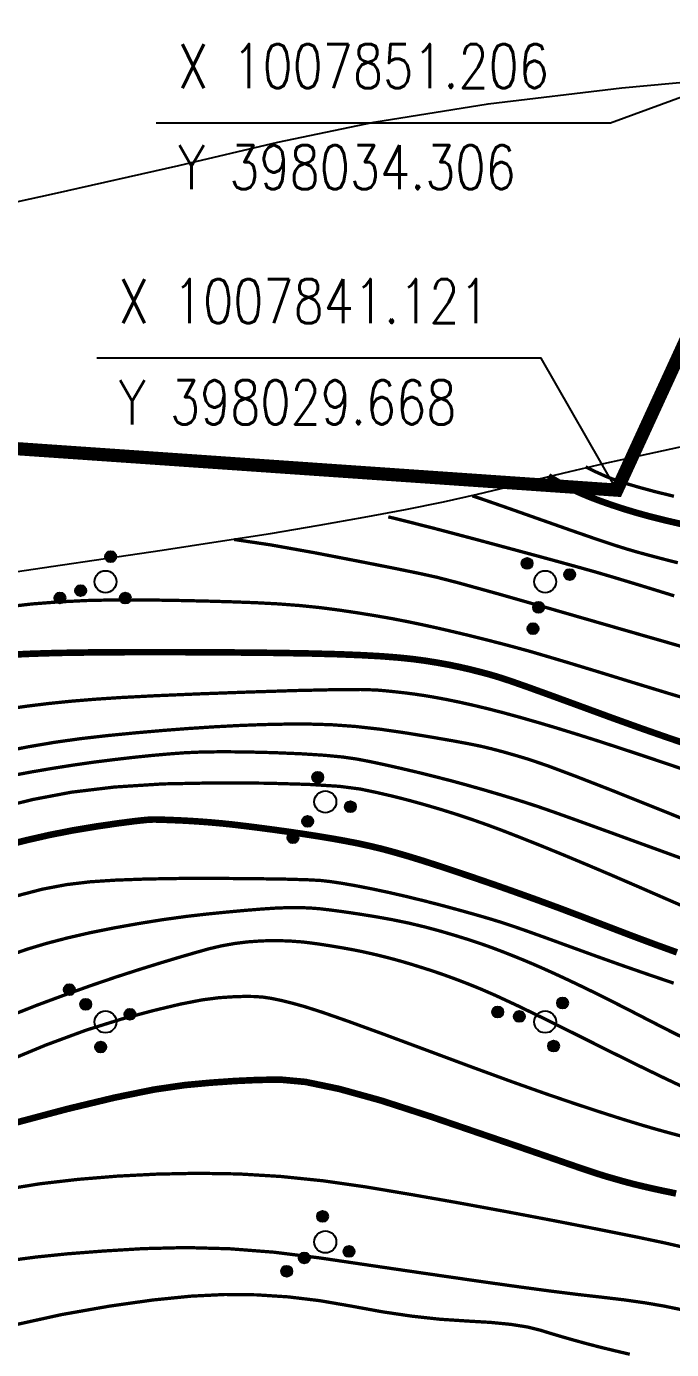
# Model space of a CAD drawing. Extents: x 396500 to 398250, y 1005980 to 1008200.
# Drawn here: x 398016.24 to 398030.91, y 1007821.59 to 1007851.66 of the extents above; entities that cross this region are included whole.
import ezdxf
from ezdxf.enums import TextEntityAlignment as Align

# ---------------------------------------------------------------- set-up
doc = ezdxf.new("R2010")
doc.units = 0
doc.header["$LTSCALE"] = 0.5
doc.layers.get('0').update_dxf_attribs({"linetype": 'CONTINUOUS'})
for name, color, linetype in [('DGX', 2, 'CONTINUOUS'), ('DMTZ', 3, 'CONTINUOUS'), ('ZBTZ', 3, 'CONTINUOUS'), ('用地红线', 1, 'CONTINUOUS')]:
    doc.layers.add(name, color=color, linetype=linetype)
doc.styles.add('HZ', font='rs.shx', dxfattribs={"width": 0.8, "bigfont": 'hztxt.shx'})
doc.linetypes.add('10411', pattern='A,2,[150,AAA.SHX,S=1,R=0,X=0,Y=1],2,[151,AAA.SHX,S=1,R=0,X=0,Y=3],1e-11', length=4)
doc.linetypes.add('1161', pattern='A,0,[149,AAA.SHX,S=0.15,R=0,X=0,Y=0],-1.6', length=1.6)

# ---------------------------------------------------------------- blocks, each defined once
blk = doc.blocks.new('*U110')
at = {"linetype": 'Continuous'}
for points in [[(-0.147, 2.402), (-0.077, 1.962), (-0.077, 2.438)], [(-0.077, 2.438), (0, 1.95), (0, 2.45)], [(0, 1.95), (-0.077, 2.438), (-0.077, 1.962)], [(0, 2.45), (0.077, 1.962), (0.077, 2.438)], [(0.077, 1.962), (0, 2.45), (0, 1.95)], [(0.077, 2.438), (0.147, 1.998), (0.147, 2.402)], [(0.147, 1.998), (0.077, 2.438), (0.077, 1.962)], [(-0.25, 2.2), (-0.238, 2.123), (-0.238, 2.277)], [(-0.238, 2.277), (-0.202, 2.053), (-0.202, 2.347)], [(-0.202, 2.053), (-0.238, 2.277), (-0.238, 2.123)], [(-0.202, 2.347), (-0.147, 1.998), (-0.147, 2.402)], [(-0.147, 1.998), (-0.202, 2.347), (-0.202, 2.053)], [(-0.077, 1.962), (-0.147, 2.402), (-0.147, 1.998)], [(0.147, 2.402), (0.202, 2.053), (0.202, 2.347)], [(0.202, 2.053), (0.147, 2.402), (0.147, 1.998)], [(0.202, 2.347), (0.238, 2.123), (0.238, 2.277)], [(0.238, 2.123), (0.202, 2.347), (0.202, 2.053)], [(0.25, 2.2), (0.238, 2.277), (0.238, 2.123)]]:
    blk.add_solid(points, dxfattribs=at)
blk = doc.blocks.new('*U109')
at = {"linetype": 'Continuous'}
for points in [[(-0.25, 1.2), (-0.238, 1.123), (-0.238, 1.277)], [(-0.238, 1.277), (-0.202, 1.053), (-0.202, 1.347)], [(-0.202, 1.053), (-0.238, 1.277), (-0.238, 1.123)], [(-0.202, 1.347), (-0.147, 0.998), (-0.147, 1.402)], [(-0.147, 0.998), (-0.202, 1.347), (-0.202, 1.053)], [(-0.147, 1.402), (-0.077, 0.962), (-0.077, 1.438)], [(-0.077, 0.962), (-0.147, 1.402), (-0.147, 0.998)], [(-0.077, 1.438), (0, 0.95), (0, 1.45)], [(0, 0.95), (-0.077, 1.438), (-0.077, 0.962)], [(0, 1.45), (0.077, 0.962), (0.077, 1.438)], [(0.077, 0.962), (0, 1.45), (0, 0.95)], [(0.077, 1.438), (0.147, 0.998), (0.147, 1.402)], [(0.147, 0.998), (0.077, 1.438), (0.077, 0.962)], [(0.147, 1.402), (0.202, 1.053), (0.202, 1.347)], [(0.202, 1.053), (0.147, 1.402), (0.147, 0.998)], [(0.202, 1.347), (0.238, 1.123), (0.238, 1.277)], [(0.238, 1.123), (0.202, 1.347), (0.202, 1.053)], [(0.25, 1.2), (0.238, 1.277), (0.238, 1.123)]]:
    blk.add_solid(points, dxfattribs=at)
blk = doc.blocks.new('*U108')
at = {"linetype": 'Continuous'}
for points in [[(-1.25, -0.6), (-1.238, -0.677), (-1.238, -0.523)], [(-1.238, -0.523), (-1.202, -0.747), (-1.202, -0.453)], [(-1.202, -0.747), (-1.238, -0.523), (-1.238, -0.677)], [(-1.202, -0.453), (-1.147, -0.802), (-1.147, -0.398)], [(-1.147, -0.802), (-1.202, -0.453), (-1.202, -0.747)], [(-1.147, -0.398), (-1.077, -0.838), (-1.077, -0.362)], [(-1.077, -0.838), (-1.147, -0.398), (-1.147, -0.802)], [(-1.077, -0.362), (-1, -0.85), (-1, -0.35)], [(-1, -0.85), (-1.077, -0.362), (-1.077, -0.838)], [(-1, -0.35), (-0.923, -0.838), (-0.923, -0.362)], [(-0.923, -0.838), (-1, -0.35), (-1, -0.85)], [(-0.923, -0.362), (-0.853, -0.802), (-0.853, -0.398)], [(-0.853, -0.802), (-0.923, -0.362), (-0.923, -0.838)], [(-0.853, -0.398), (-0.798, -0.747), (-0.798, -0.453)], [(-0.798, -0.747), (-0.853, -0.398), (-0.853, -0.802)], [(-0.798, -0.453), (-0.762, -0.677), (-0.762, -0.523)], [(-0.762, -0.677), (-0.798, -0.453), (-0.798, -0.747)], [(-0.75, -0.6), (-0.762, -0.523), (-0.762, -0.677)]]:
    blk.add_solid(points, dxfattribs=at)
blk = doc.blocks.new('*U107')
at = {"linetype": 'Continuous'}
for points in [[(0.75, -0.6), (0.762, -0.677), (0.762, -0.523)], [(0.762, -0.523), (0.798, -0.747), (0.798, -0.453)], [(0.798, -0.747), (0.762, -0.523), (0.762, -0.677)], [(0.798, -0.453), (0.853, -0.802), (0.853, -0.398)], [(0.853, -0.802), (0.798, -0.453), (0.798, -0.747)], [(0.853, -0.398), (0.923, -0.838), (0.923, -0.362)], [(0.923, -0.838), (0.853, -0.398), (0.853, -0.802)], [(0.923, -0.362), (1, -0.85), (1, -0.35)], [(1, -0.85), (0.923, -0.362), (0.923, -0.838)], [(1, -0.35), (1.077, -0.838), (1.077, -0.362)], [(1.077, -0.838), (1, -0.35), (1, -0.85)], [(1.077, -0.362), (1.147, -0.802), (1.147, -0.398)], [(1.147, -0.802), (1.077, -0.362), (1.077, -0.838)], [(1.147, -0.398), (1.202, -0.747), (1.202, -0.453)], [(1.202, -0.747), (1.147, -0.398), (1.147, -0.802)], [(1.202, -0.453), (1.238, -0.677), (1.238, -0.523)], [(1.238, -0.677), (1.202, -0.453), (1.202, -0.747)], [(1.25, -0.6), (1.238, -0.523), (1.238, -0.677)]]:
    blk.add_solid(points, dxfattribs=at)
blk = doc.blocks.new('gc160')
for centre, radius in [((0, 2.2), 0.25), ((0, 1.2), 0.25), ((0, 0), 0.5), ((-1, -0.6), 0.25), ((1, -0.6), 0.25)]:
    blk.add_circle(centre, radius)
at = {"linetype": 'Continuous'}
for name in ['*U110', '*U109', '*U108', '*U107']:
    blk.add_blockref(name, (0, 0), dxfattribs=at)

msp = doc.modelspace()

# ---------------------------------------------------------------- linework, layer by layer
at = {"layer": 'DGX', "linetype": 'Continuous', "const_width": 0.075}
for points in [[(398028.955, 1007841.651), (398029.176, 1007841.542), (398029.425, 1007841.43), (398029.63, 1007841.352), (398029.886, 1007841.269), (398030.191, 1007841.18), (398030.547, 1007841.084), (398030.966, 1007840.982)], [(398026.381, 1007840.991), (398026.554, 1007840.934), (398027.143, 1007840.73), (398027.863, 1007840.476), (398028.581, 1007840.223), (398029.163, 1007840.021), (398029.611, 1007839.871), (398029.923, 1007839.774), (398030.177, 1007839.701), (398030.451, 1007839.627), (398030.743, 1007839.55), (398031.054, 1007839.471)], [(398024.469, 1007840.514), (398024.742, 1007840.448), (398025.565, 1007840.239), (398026.499, 1007839.992), (398027.409, 1007839.747), (398028.157, 1007839.545), (398028.743, 1007839.384), (398029.166, 1007839.266), (398029.595, 1007839.14), (398030.197, 1007838.958), (398030.973, 1007838.719)], [(398020.962, 1007840), (398021.787, 1007839.878), (398022.795, 1007839.698), (398023.779, 1007839.508), (398024.568, 1007839.353), (398025.164, 1007839.231), (398025.566, 1007839.143), (398026.061, 1007839.015), (398026.936, 1007838.773), (398028.191, 1007838.416), (398029.827, 1007837.945), (398031.611, 1007837.433)], [(398031.506, 1007836.306), (398030.837, 1007836.505), (398030.025, 1007836.753), (398029.215, 1007837.002), (398028.554, 1007837.203), (398028.042, 1007837.355), (398027.68, 1007837.461), (398027.38, 1007837.543), (398027.056, 1007837.629), (398026.709, 1007837.718), (398026.338, 1007837.811), (398025.961, 1007837.901), (398025.598, 1007837.985), (398025.248, 1007838.062), (398024.912, 1007838.132), (398024.568, 1007838.199), (398024.196, 1007838.264), (398023.796, 1007838.329), (398023.368, 1007838.393), (398022.916, 1007838.452), (398022.444, 1007838.5), (398021.952, 1007838.537), (398021.44, 1007838.564), (398020.894, 1007838.584), (398020.302, 1007838.601), (398019.662, 1007838.615), (398018.976, 1007838.626), (398018.28, 1007838.628), (398017.613, 1007838.613), (398016.974, 1007838.582), (398016.364, 1007838.535), (398015.746, 1007838.463)], [(398015.916, 1007834.637), (398016.369, 1007834.721), (398016.834, 1007834.8), (398017.297, 1007834.873), (398017.76, 1007834.939), (398018.221, 1007834.997), (398018.668, 1007835.049), (398019.087, 1007835.092), (398019.479, 1007835.127), (398019.843, 1007835.154), (398020.233, 1007835.171), (398020.702, 1007835.177), (398021.25, 1007835.172), (398021.878, 1007835.156), (398022.496, 1007835.13), (398023.015, 1007835.097), (398023.435, 1007835.057), (398023.756, 1007835.01), (398024.044, 1007834.955), (398024.364, 1007834.887), (398024.716, 1007834.808), (398025.101, 1007834.718), (398025.498, 1007834.62), (398025.888, 1007834.52), (398026.27, 1007834.416), (398026.645, 1007834.31), (398027.002, 1007834.205), (398027.328, 1007834.106), (398027.623, 1007834.013), (398027.889, 1007833.926), (398028.237, 1007833.805), (398028.783, 1007833.61), (398029.526, 1007833.341), (398030.466, 1007832.999), (398031.421, 1007832.652)], [(398030.959, 1007829.919), (398030.352, 1007830.126), (398029.756, 1007830.333), (398029.173, 1007830.541), (398028.601, 1007830.749), (398028.077, 1007830.94), (398027.639, 1007831.097), (398027.285, 1007831.22), (398027.017, 1007831.308), (398026.765, 1007831.385), (398026.464, 1007831.472), (398026.114, 1007831.57), (398025.713, 1007831.679), (398025.293, 1007831.787), (398024.885, 1007831.887), (398024.488, 1007831.978), (398024.102, 1007832.06), (398023.744, 1007832.13), (398023.429, 1007832.185), (398023.158, 1007832.226), (398022.93, 1007832.252), (398022.632, 1007832.268), (398022.151, 1007832.282), (398021.485, 1007832.292), (398020.636, 1007832.299), (398019.745, 1007832.298), (398018.957, 1007832.285), (398018.271, 1007832.26), (398017.688, 1007832.222), (398017.149, 1007832.158), (398016.6, 1007832.054), (398016.039, 1007831.908)], [(398031.294, 1007828.622), (398030.878, 1007828.829), (398030.407, 1007829.07), (398029.932, 1007829.315), (398029.504, 1007829.532), (398029.124, 1007829.721), (398028.791, 1007829.882), (398028.493, 1007830.023), (398028.216, 1007830.151), (398027.96, 1007830.266), (398027.725, 1007830.368), (398027.5, 1007830.462), (398027.272, 1007830.554), (398027.042, 1007830.644), (398026.811, 1007830.731), (398026.563, 1007830.819), (398026.287, 1007830.91), (398025.981, 1007831.005), (398025.647, 1007831.103), (398025.293, 1007831.198), (398024.928, 1007831.285), (398024.554, 1007831.362), (398024.169, 1007831.431), (398023.799, 1007831.49), (398023.468, 1007831.539), (398023.176, 1007831.578), (398022.924, 1007831.608), (398022.684, 1007831.627), (398022.432, 1007831.636), (398022.167, 1007831.634), (398021.889, 1007831.623), (398021.58, 1007831.602), (398021.222, 1007831.573), (398020.816, 1007831.536), (398020.362, 1007831.491), (398019.871, 1007831.435), (398019.356, 1007831.364), (398018.816, 1007831.278), (398018.252, 1007831.178), (398017.695, 1007831.067), (398017.176, 1007830.948), (398016.697, 1007830.823), (398016.256, 1007830.691), (398015.804, 1007830.534)], [(398031.223, 1007826.421), (398030.897, 1007826.507), (398030.567, 1007826.598), (398030.203, 1007826.704), (398029.775, 1007826.835), (398029.282, 1007826.993), (398028.725, 1007827.176), (398028.071, 1007827.399), (398027.292, 1007827.675), (398026.387, 1007828.006), (398025.356, 1007828.39), (398024.36, 1007828.76), (398023.563, 1007829.05), (398022.964, 1007829.259), (398022.562, 1007829.387), (398022.277, 1007829.466), (398022.025, 1007829.528), (398021.807, 1007829.573), (398021.623, 1007829.601), (398021.435, 1007829.615), (398021.206, 1007829.618), (398020.935, 1007829.609), (398020.623, 1007829.589), (398020.235, 1007829.539), (398019.737, 1007829.442), (398019.128, 1007829.297), (398018.409, 1007829.105), (398017.589, 1007828.849), (398016.677, 1007828.512), (398015.672, 1007828.094)], [(398015.681, 1007825.221), (398016.547, 1007825.361), (398017.415, 1007825.461), (398018.302, 1007825.534), (398019.206, 1007825.58), (398020.129, 1007825.599), (398021.069, 1007825.584), (398022.021, 1007825.527), (398022.987, 1007825.428), (398023.966, 1007825.288), (398024.973, 1007825.119), (398026.022, 1007824.935), (398027.114, 1007824.735), (398028.249, 1007824.52), (398029.3, 1007824.315), (398030.144, 1007824.146), (398030.78, 1007824.012), (398031.208, 1007823.913)], [(398015.842, 1007823.615), (398016.457, 1007823.696), (398017.171, 1007823.769), (398017.983, 1007823.832), (398018.894, 1007823.887), (398019.865, 1007823.911), (398020.859, 1007823.884), (398021.876, 1007823.805), (398022.916, 1007823.675), (398023.939, 1007823.524), (398024.905, 1007823.382), (398025.815, 1007823.25), (398026.668, 1007823.127), (398027.455, 1007823.017), (398028.165, 1007822.922), (398028.799, 1007822.843), (398029.357, 1007822.78), (398029.858, 1007822.72), (398030.32, 1007822.654), (398030.744, 1007822.581), (398031.129, 1007822.502)], [(398015.917, 1007822.142), (398017.039, 1007822.389), (398018.125, 1007822.58), (398019.105, 1007822.719), (398019.981, 1007822.807), (398020.752, 1007822.845), (398021.47, 1007822.837), (398022.189, 1007822.791), (398022.908, 1007822.705), (398023.627, 1007822.581), (398024.33, 1007822.452), (398025.001, 1007822.353), (398025.64, 1007822.283), (398026.246, 1007822.243), (398026.794, 1007822.211), (398027.255, 1007822.166), (398027.631, 1007822.107), (398027.92, 1007822.036), (398028.171, 1007821.958), (398028.429, 1007821.882), (398028.695, 1007821.806), (398028.969, 1007821.731), (398029.264, 1007821.654), (398029.596, 1007821.573), (398029.962, 1007821.487)]]:
    msp.add_lwpolyline(points, dxfattribs=at)
at = {"layer": 'DGX', "color": 3, "linetype": 'Continuous', "lineweight": -2, "const_width": 0.15}
for points in [[(398028.112, 1007841.435), (398028.301, 1007841.322), (398028.473, 1007841.229), (398028.658, 1007841.137), (398028.857, 1007841.047), (398029.068, 1007840.959), (398029.296, 1007840.873), (398029.543, 1007840.786), (398029.808, 1007840.699), (398030.092, 1007840.613), (398030.406, 1007840.526), (398030.761, 1007840.437), (398031.157, 1007840.345)], [(398031.357, 1007835.318), (398030.821, 1007835.499), (398030.225, 1007835.707), (398029.568, 1007835.943), (398028.851, 1007836.206), (398028.171, 1007836.455), (398027.63, 1007836.65), (398027.228, 1007836.791), (398026.963, 1007836.877), (398026.761, 1007836.936), (398026.547, 1007836.993), (398026.32, 1007837.05), (398026.08, 1007837.105), (398025.83, 1007837.156), (398025.57, 1007837.203), (398025.3, 1007837.246), (398025.022, 1007837.283), (398024.705, 1007837.316), (398024.32, 1007837.346), (398023.868, 1007837.371), (398023.348, 1007837.392), (398022.712, 1007837.409), (398021.909, 1007837.423), (398020.94, 1007837.433), (398019.805, 1007837.439), (398018.676, 1007837.44), (398017.726, 1007837.434), (398016.954, 1007837.422), (398016.36, 1007837.404), (398015.897, 1007837.383)], [(398031.035, 1007830.618), (398030.536, 1007830.799), (398030.003, 1007830.998), (398029.437, 1007831.214), (398028.869, 1007831.432), (398028.33, 1007831.635), (398027.821, 1007831.822), (398027.341, 1007831.994), (398026.885, 1007832.155), (398026.445, 1007832.306), (398026.023, 1007832.449), (398025.618, 1007832.583), (398025.239, 1007832.705), (398024.896, 1007832.81), (398024.589, 1007832.898), (398024.318, 1007832.971), (398024.059, 1007833.033), (398023.786, 1007833.093), (398023.499, 1007833.149), (398023.199, 1007833.203), (398022.885, 1007833.255), (398022.556, 1007833.306), (398022.211, 1007833.357), (398021.851, 1007833.407), (398021.502, 1007833.453), (398021.189, 1007833.492), (398020.911, 1007833.525), (398020.67, 1007833.55), (398020.447, 1007833.57), (398020.226, 1007833.587), (398020.007, 1007833.602), (398019.79, 1007833.614), (398019.587, 1007833.623), (398019.41, 1007833.63), (398019.259, 1007833.635), (398019.133, 1007833.638), (398018.968, 1007833.629), (398018.698, 1007833.6), (398018.322, 1007833.551), (398017.841, 1007833.481), (398017.304, 1007833.392), (398016.761, 1007833.286), (398016.213, 1007833.161), (398015.658, 1007833.019)]]:
    msp.add_lwpolyline(points, dxfattribs=at)
at = {"layer": 'DGX', "linetype": 'Continuous', "const_width": 0.075, "flags": 128}
for points in [[(398031.457, 1007834.683), (398030.819, 1007834.9), (398030.229, 1007835.098), (398029.687, 1007835.277), (398029.194, 1007835.437), (398028.734, 1007835.582), (398028.295, 1007835.717), (398027.875, 1007835.842), (398027.476, 1007835.956), (398027.097, 1007836.06), (398026.74, 1007836.152), (398026.403, 1007836.233), (398026.089, 1007836.303), (398025.797, 1007836.363), (398025.529, 1007836.413), (398025.286, 1007836.454), (398025.068, 1007836.486), (398024.859, 1007836.513), (398024.644, 1007836.537), (398024.424, 1007836.56), (398024.198, 1007836.58), (398023.844, 1007836.591), (398023.24, 1007836.587), (398022.387, 1007836.568), (398021.285, 1007836.533), (398020.145, 1007836.491), (398019.18, 1007836.45), (398018.389, 1007836.409), (398017.773, 1007836.368), (398017.253, 1007836.325), (398016.752, 1007836.274), (398016.27, 1007836.215), (398015.806, 1007836.15)], [(398031.635, 1007833.465), (398030.606, 1007833.879), (398029.563, 1007834.296), (398028.725, 1007834.622), (398028.094, 1007834.858), (398027.667, 1007835.003), (398027.357, 1007835.096), (398027.072, 1007835.177), (398026.813, 1007835.245), (398026.579, 1007835.301), (398026.309, 1007835.356), (398025.938, 1007835.425), (398025.468, 1007835.506), (398024.897, 1007835.6), (398024.291, 1007835.688), (398023.716, 1007835.752), (398023.17, 1007835.791), (398022.655, 1007835.806), (398022.145, 1007835.805), (398021.617, 1007835.794), (398021.071, 1007835.773), (398020.506, 1007835.743), (398019.924, 1007835.705), (398019.327, 1007835.659), (398018.716, 1007835.606), (398018.09, 1007835.545), (398017.465, 1007835.474), (398016.858, 1007835.388), (398016.269, 1007835.288), (398015.697, 1007835.174)], [(398031.419, 1007831.561), (398030.805, 1007831.827), (398030.165, 1007832.106), (398029.556, 1007832.369), (398028.978, 1007832.614), (398028.429, 1007832.843), (398027.921, 1007833.05), (398027.463, 1007833.232), (398027.057, 1007833.39), (398026.701, 1007833.522), (398026.365, 1007833.64), (398026.019, 1007833.755), (398025.663, 1007833.866), (398025.296, 1007833.974), (398024.926, 1007834.076), (398024.559, 1007834.169), (398024.194, 1007834.253), (398023.833, 1007834.329), (398023.358, 1007834.391), (398022.654, 1007834.435), (398021.721, 1007834.462), (398020.558, 1007834.47), (398019.34, 1007834.446), (398018.24, 1007834.375), (398017.256, 1007834.257), (398016.39, 1007834.093), (398015.621, 1007833.905)], [(398031.171, 1007827.562), (398030.734, 1007827.769), (398030.191, 1007828.032), (398029.542, 1007828.352), (398028.787, 1007828.73), (398028.042, 1007829.1), (398027.421, 1007829.401), (398026.925, 1007829.632), (398026.553, 1007829.794), (398026.251, 1007829.915), (398025.965, 1007830.024), (398025.693, 1007830.122), (398025.436, 1007830.209), (398025.195, 1007830.285), (398024.973, 1007830.354), (398024.768, 1007830.414), (398024.58, 1007830.466), (398024.402, 1007830.512), (398024.222, 1007830.557), (398024.04, 1007830.599), (398023.858, 1007830.639), (398023.658, 1007830.679), (398023.425, 1007830.721), (398023.158, 1007830.766), (398022.858, 1007830.812), (398022.541, 1007830.853), (398022.223, 1007830.877), (398021.905, 1007830.886), (398021.587, 1007830.879), (398021.273, 1007830.857), (398020.968, 1007830.819), (398020.672, 1007830.766), (398020.384, 1007830.698), (398020.074, 1007830.611), (398019.708, 1007830.505), (398019.286, 1007830.378), (398018.808, 1007830.23), (398018.283, 1007830.061), (398017.718, 1007829.869), (398017.113, 1007829.653), (398016.469, 1007829.415), (398015.8, 1007829.15)]]:
    msp.add_lwpolyline(points, dxfattribs=at)
at = {"layer": 'DGX', "color": 3, "linetype": 'Continuous', "lineweight": -2, "const_width": 0.15, "flags": 128}
msp.add_lwpolyline([(398031.015, 1007825.14), (398030.709, 1007825.203), (398030.447, 1007825.26), (398030.227, 1007825.311), (398030.05, 1007825.354), (398029.894, 1007825.395), (398029.74, 1007825.437), (398029.586, 1007825.481), (398029.433, 1007825.525), (398029.262, 1007825.578), (398029.054, 1007825.646), (398028.808, 1007825.729), (398028.526, 1007825.826), (398028.108, 1007825.971), (398027.456, 1007826.196), (398026.569, 1007826.499), (398025.449, 1007826.882), (398024.306, 1007827.252), (398023.351, 1007827.516), (398022.585, 1007827.675), (398022.007, 1007827.728), (398021.509, 1007827.72), (398020.98, 1007827.696), (398020.421, 1007827.657), (398019.832, 1007827.602), (398019.133, 1007827.5), (398018.246, 1007827.319), (398017.17, 1007827.061), (398015.906, 1007826.725)], dxfattribs=at)
at = {"layer": 'DMTZ', "linetype": '10411', "flags": 128}
msp.add_lwpolyline([(397879.8, 1007800), (397879.819, 1007800.019), (397879.873, 1007800.073), (397879.962, 1007800.162), (397880.087, 1007800.287), (397880.248, 1007800.447), (397880.444, 1007800.643), (397880.675, 1007800.874), (397880.942, 1007801.141), (397881.239, 1007801.43), (397881.56, 1007801.73), (397881.905, 1007802.039), (397882.274, 1007802.358), (397882.668, 1007802.688), (397883.086, 1007803.028), (397883.529, 1007803.377), (397883.995, 1007803.737), (397884.501, 1007804.087), (397885.059, 1007804.41), (397885.669, 1007804.705), (397886.332, 1007804.972), (397887.048, 1007805.211), (397887.817, 1007805.422), (397888.639, 1007805.606), (397889.513, 1007805.761), (397890.452, 1007805.858), (397891.467, 1007805.864), (397892.559, 1007805.78), (397893.727, 1007805.605), (397894.971, 1007805.341), (397896.293, 1007804.986), (397897.69, 1007804.541), (397899.164, 1007804.006), (397900.621, 1007803.497), (397901.965, 1007803.131), (397903.197, 1007802.909), (397904.318, 1007802.829), (397905.326, 1007802.893), (397906.222, 1007803.099), (397907.007, 1007803.449), (397907.679, 1007803.942), (397908.309, 1007804.547), (397908.966, 1007805.236), (397909.65, 1007806.008), (397910.361, 1007806.863), (397911.099, 1007807.801), (397911.864, 1007808.822), (397912.656, 1007809.926), (397913.475, 1007811.113), (397914.312, 1007812.316), (397915.159, 1007813.465), (397916.016, 1007814.562), (397916.883, 1007815.607), (397917.759, 1007816.599), (397918.645, 1007817.538), (397919.541, 1007818.424), (397920.447, 1007819.258), (397921.375, 1007820.041), (397922.337, 1007820.773), (397923.333, 1007821.455), (397924.363, 1007822.086), (397925.427, 1007822.667), (397926.525, 1007823.197), (397927.657, 1007823.677), (397928.824, 1007824.107), (397930.021, 1007824.499), (397931.248, 1007824.865), (397932.503, 1007825.206), (397933.788, 1007825.522), (397935.101, 1007825.812), (397936.443, 1007826.076), (397937.813, 1007826.315), (397939.213, 1007826.528), (397940.619, 1007826.738), (397942.01, 1007826.966), (397943.386, 1007827.213), (397944.747, 1007827.478), (397946.093, 1007827.762), (397947.424, 1007828.064), (397948.739, 1007828.385), (397950.04, 1007828.724), (397951.333, 1007829.067), (397952.626, 1007829.399), (397953.921, 1007829.722), (397955.215, 1007830.034), (397956.511, 1007830.336), (397957.806, 1007830.628), (397959.103, 1007830.909), (397960.399, 1007831.181), (397961.761, 1007831.45), (397963.252, 1007831.726), (397964.873, 1007832.009), (397966.623, 1007832.299), (397968.502, 1007832.595), (397970.511, 1007832.899), (397972.649, 1007833.209), (397974.917, 1007833.525), (397977.146, 1007833.834), (397979.17, 1007834.119), (397980.99, 1007834.38), (397982.603, 1007834.619), (397984.012, 1007834.834), (397985.215, 1007835.025), (397986.214, 1007835.194), (397987.007, 1007835.339), (397987.692, 1007835.467), (397988.367, 1007835.584), (397989.033, 1007835.69), (397989.688, 1007835.786), (397990.334, 1007835.871), (397990.969, 1007835.945), (397991.595, 1007836.008), (397992.211, 1007836.061), (397992.823, 1007836.116), (397993.439, 1007836.187), (397994.058, 1007836.275), (397994.68, 1007836.378), (397995.306, 1007836.497), (397995.935, 1007836.633), (397996.567, 1007836.784), (397997.202, 1007836.951), (397997.856, 1007837.117), (397998.541, 1007837.265), (397999.259, 1007837.393), (398000.008, 1007837.503), (398000.79, 1007837.594), (398001.605, 1007837.666), (398002.451, 1007837.719), (398003.329, 1007837.753), (398004.224, 1007837.786), (398005.119, 1007837.833), (398006.013, 1007837.894), (398006.908, 1007837.97), (398007.802, 1007838.061), (398008.697, 1007838.167), (398009.592, 1007838.287), (398010.486, 1007838.422), (398011.407, 1007838.567), (398012.381, 1007838.718), (398013.406, 1007838.876), (398014.485, 1007839.04), (398015.616, 1007839.211), (398016.8, 1007839.388), (398018.036, 1007839.571), (398019.324, 1007839.76), (398020.598, 1007839.951), (398021.788, 1007840.139), (398022.896, 1007840.324), (398023.921, 1007840.505), (398024.863, 1007840.684), (398025.723, 1007840.859), (398026.499, 1007841.031), (398027.193, 1007841.199), (398027.87, 1007841.369), (398028.597, 1007841.544), (398029.375, 1007841.724), (398030.202, 1007841.909), (398031.08, 1007842.1), (398032.008, 1007842.296), (398032.987, 1007842.497), (398034.015, 1007842.703), (398035.066, 1007842.908), (398036.112, 1007843.107), (398037.154, 1007843.299), (398038.191, 1007843.484), (398039.223, 1007843.663), (398040.251, 1007843.835), (398041.273, 1007844), (398042.291, 1007844.158), (398043.337, 1007844.307), (398044.443, 1007844.445), (398045.608, 1007844.573), (398046.834, 1007844.689), (398048.119, 1007844.794), (398049.465, 1007844.888), (398050.87, 1007844.971), (398052.336, 1007845.043), (398053.831, 1007845.103), (398055.325, 1007845.149), (398056.819, 1007845.182), (398058.312, 1007845.201), (398059.804, 1007845.207), (398061.296, 1007845.199), (398062.786, 1007845.178), (398064.276, 1007845.144), (398065.715, 1007845.106), (398067.053, 1007845.076), (398068.29, 1007845.053), (398069.426, 1007845.038), (398070.461, 1007845.03), (398071.394, 1007845.029), (398072.227, 1007845.036), (398072.959, 1007845.05), (398073.7, 1007845.107), (398074.56, 1007845.241), (398075.54, 1007845.453), (398076.639, 1007845.742), (398077.859, 1007846.11), (398079.197, 1007846.554), (398080.655, 1007847.077), (398082.233, 1007847.677), (398083.799, 1007848.275), (398085.222, 1007848.791), (398086.502, 1007849.226), (398087.638, 1007849.579), (398088.632, 1007849.851), (398089.482, 1007850.041), (398090.189, 1007850.15), (398090.753, 1007850.177), (398091.244, 1007850.155), (398091.729, 1007850.118), (398092.21, 1007850.066), (398092.685, 1007849.998), (398093.156, 1007849.914), (398093.622, 1007849.815), (398094.083, 1007849.7), (398094.54, 1007849.57), (398094.984, 1007849.426), (398095.41, 1007849.27), (398095.818, 1007849.102), (398096.206, 1007848.921), (398096.576, 1007848.728), (398096.928, 1007848.523), (398097.26, 1007848.306), (398097.574, 1007848.077), (398097.893, 1007847.824), (398098.242, 1007847.535), (398098.62, 1007847.212), (398099.028, 1007846.853), (398099.465, 1007846.459), (398099.932, 1007846.03), (398100.428, 1007845.566), (398100.953, 1007845.067), (398101.48, 1007844.553), (398101.982, 1007844.046), (398102.459, 1007843.545), (398102.909, 1007843.051), (398103.335, 1007842.563), (398103.734, 1007842.081), (398104.109, 1007841.607), (398104.457, 1007841.138), (398104.779, 1007840.698), (398105.074, 1007840.308), (398105.341, 1007839.968), (398105.58, 1007839.679), (398105.792, 1007839.439), (398105.976, 1007839.249), (398106.133, 1007839.109), (398106.263, 1007839.02), (398106.38, 1007838.956), (398106.502, 1007838.895), (398106.627, 1007838.837), (398106.756, 1007838.781), (398106.889, 1007838.727), (398107.026, 1007838.676), (398107.167, 1007838.628), (398107.312, 1007838.582), (398107.456, 1007838.534), (398107.597, 1007838.482), (398107.733, 1007838.424), (398107.865, 1007838.361), (398107.993, 1007838.294), (398108.117, 1007838.221), (398108.237, 1007838.143), (398108.352, 1007838.06), (398108.49, 1007837.952), (398108.676, 1007837.799), (398108.91, 1007837.601), (398109.193, 1007837.359), (398109.524, 1007837.072), (398109.904, 1007836.741), (398110.332, 1007836.364), (398110.808, 1007835.943)], dxfattribs=at)
at = {"layer": 'ZBTZ', "linetype": '1161', "flags": 128}
msp.add_lwpolyline([(397891.349, 1007812.984), (397894.114, 1007811.267), (397896.642, 1007809.997), (397898.935, 1007809.173), (397900.992, 1007808.795), (397902.813, 1007808.864), (397904.399, 1007809.38), (397905.748, 1007810.342), (397906.862, 1007811.75), (397907.856, 1007813.331), (397908.85, 1007814.81), (397909.842, 1007816.187), (397910.832, 1007817.462), (397911.821, 1007818.635), (397912.808, 1007819.706), (397913.794, 1007820.676), (397914.778, 1007821.543), (397915.703, 1007822.334), (397916.51, 1007823.074), (397917.2, 1007823.763), (397917.773, 1007824.4), (397918.228, 1007824.987), (397918.565, 1007825.522), (397918.785, 1007826.007), (397918.888, 1007826.44), (397918.993, 1007826.831), (397919.221, 1007827.19), (397919.571, 1007827.515), (397920.043, 1007827.808), (397920.638, 1007828.068), (397921.355, 1007828.294), (397922.194, 1007828.488), (397923.156, 1007828.65), (397924.211, 1007828.804), (397925.328, 1007828.977), (397926.509, 1007829.17), (397927.754, 1007829.381), (397929.061, 1007829.612), (397930.432, 1007829.862), (397931.866, 1007830.132), (397933.363, 1007830.42), (397934.971, 1007830.738), (397936.736, 1007831.098), (397938.658, 1007831.498), (397940.738, 1007831.938), (397942.976, 1007832.42), (397945.371, 1007832.942), (397947.924, 1007833.506), (397950.634, 1007834.11), (397953.657, 1007834.777), (397957.149, 1007835.53), (397961.109, 1007836.37), (397965.538, 1007837.296), (397970.435, 1007838.307), (397975.801, 1007839.405), (397981.635, 1007840.589), (397987.938, 1007841.859), (397994.189, 1007843.119), (397999.869, 1007844.276), (398004.978, 1007845.328), (398009.516, 1007846.276), (398013.482, 1007847.12), (398016.878, 1007847.86), (398019.702, 1007848.495), (398021.955, 1007849.026), (398024.136, 1007849.483), (398026.744, 1007849.895), (398029.778, 1007850.261), (398033.239, 1007850.583), (398037.127, 1007850.86), (398041.442, 1007851.092), (398046.183, 1007851.279), (398051.351, 1007851.421), (398056.434, 1007851.572), (398060.919, 1007851.788), (398064.807, 1007852.068), (398068.097, 1007852.412), (398070.79, 1007852.82), (398072.885, 1007853.293), (398074.383, 1007853.829), (398075.283, 1007854.43)], dxfattribs=at)
at = {"layer": '用地红线', "linetype": 'Continuous', "const_width": 0.3, "flags": 128}
msp.add_lwpolyline([(397985.99, 1007958.873), (397994.886, 1007951.334), (397991.714, 1007943.294), (397994.633, 1007931.78), (398111.614, 1007912.186), (398114.221, 1007921.868), (398145.022, 1007916.936), (398159.924, 1007899.022), (398177.701, 1007902.488), (398177.458, 1007896.511), (398139.84, 1007871.366), (398158.004, 1007843.858), (398153.153, 1007833.797), (398105.345, 1007838.578), (398095.539, 1007849.972), (398034.306, 1007851.206), (398029.668, 1007841.121), (397918.334, 1007848.805), (397904.655, 1007861.515), (397920.251, 1007877.673), (397930.52, 1007889.558), (397949.869, 1007915.413)], close=True, dxfattribs=at)
at = {"layer": '用地红线', "linetype": 'Continuous', "flags": 128}
for points in [[(398034.306, 1007851.206), (398029.52, 1007849.457), (398019.187, 1007849.457)], [(398029.668, 1007841.121), (398027.942, 1007844.116), (398017.837, 1007844.116)]]:
    msp.add_lwpolyline(points, dxfattribs=at)

# ---------------------------------------------------------------- block references
at = {"layer": 'ZBTZ', "linetype": 'Continuous', "yscale": 0.5}
for p, xscale, rotation in [((398018.036, 1007839.039), 0.5000000000208155, 109.4601275631153), ((398028.036, 1007839.039), 0.4999999999888542, 165.4811243078028), ((398023.036, 1007834.039), 0.499999999992675, 137.9485457986596), ((398018.036, 1007829.039), 0.4999999999952867, 48.29737235744222), ((398028.036, 1007829.039), 0.4999999999688559, 78.2030701638961), ((398023.036, 1007824.039), 0.5000000000284707, 127.1761223135245)]:
    msp.add_blockref('gc160', p, dxfattribs=dict(at, xscale=xscale, rotation=rotation))

# ---------------------------------------------------------------- texts
at = {"layer": '用地红线', "linetype": 'Continuous', "style": 'HZ', "width": 0.8}
for s, p in [('X 1007851.206', (398019.687, 1007849.957)), ('X 1007841.121', (398018.337, 1007844.616))]:
    msp.add_text(s, height=1, dxfattribs=at).set_placement(p, align=Align.BOTTOM_LEFT)
for s, p in [('Y 398034.306', (398019.687, 1007848.957)), ('Y 398029.668', (398018.337, 1007843.616))]:
    msp.add_text(s, height=1, dxfattribs=at).set_placement(p, align=Align.TOP_LEFT)

doc.saveas('drawing.dxf')
